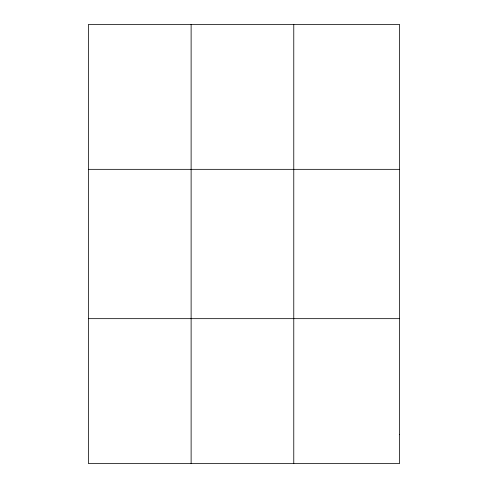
<?xml version="1.0" encoding="UTF-8"?>
<svg xmlns="http://www.w3.org/2000/svg" width="488" height="488" viewBox="0 0 488 488"><rect width="100%" height="100%" fill="white"/><g stroke="black" fill="none" stroke-linecap="round" stroke-linejoin="round"><path stroke-width="0.73" d="M191.119 24.4L191.119 463.6M293.77 24.4L293.77 463.6M88.468 169.336L399.532 169.336M88.468 318.664L399.532 318.664M399.532 434.613L399.532 463.6L88.468 463.6L88.468 24.4L399.532 24.4L399.532 434.613"/></g></svg>
